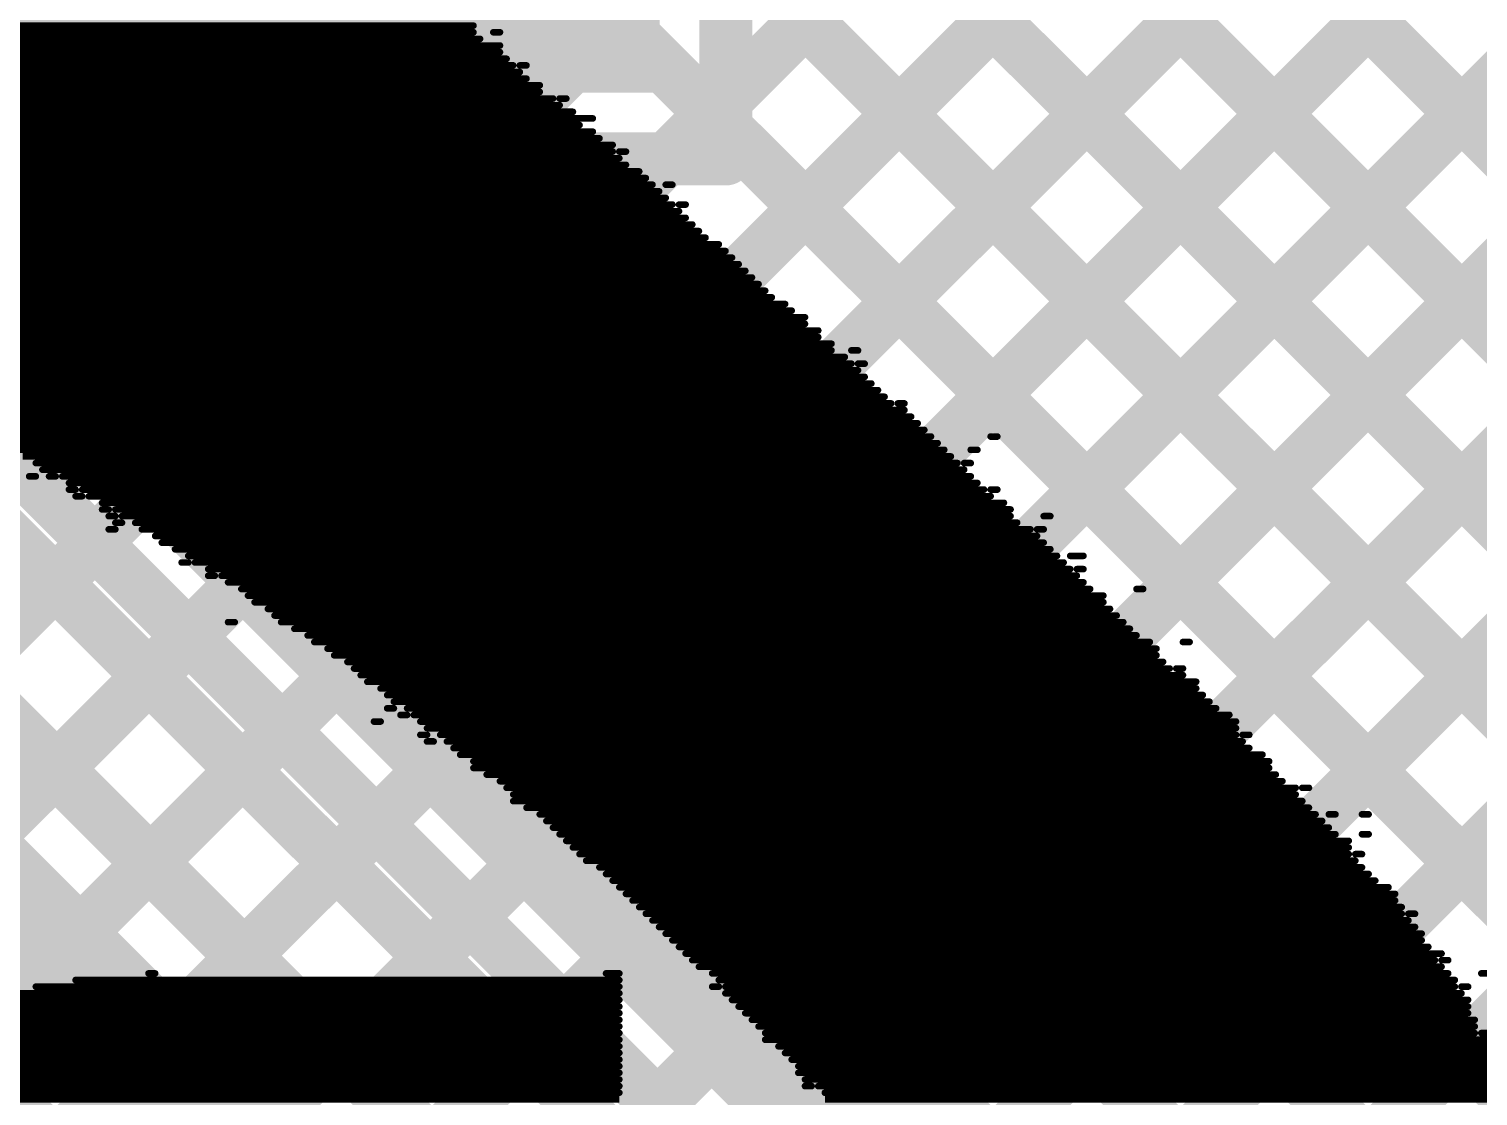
# Model space of a CAD drawing. Header units: millimetres. Extents: x -0.64 to 2.98, y -0.65 to 2.86.
# Drawn here: x 1.162 to 1.3805, y 2.0145 to 2.1755 of the extents above; entities that cross this region are included whole.
import ezdxf

# ---------------------------------------------------------------- set-up
doc = ezdxf.new("R2010")
doc.units = ezdxf.units.MM
doc.header["$MEASUREMENT"] = 0
for name, color, linetype in [('BottomLayer', 5, 'Continuous'), ('BottomOverlay', 54, 'Continuous'), ('Mechanical2', 216, 'Continuous'), ('TopLayer', 1, 'Continuous'), ('TopPaste', 8, 'Continuous'), ('TopSolder', 216, 'Continuous')]:
    doc.layers.add(name, color=color, linetype=linetype)

# ---------------------------------------------------------------- blocks, each defined once
blk = doc.blocks.new('ESP32_WROVER_E_N8R8_292')
at = {"layer": 'TopLayer'}
blk.add_hatch(color=1, dxfattribs=at).paths.add_polyline_path([(-0.14727, 0.25374), (0.04958, 0.25374), (0.04958, 0.05689), (-0.14727, 0.05689)])
at = {"layer": 'TopPaste'}
blk.add_hatch(color=8, dxfattribs=at).paths.add_polyline_path([(-0.14727, 0.25374), (0.04958, 0.25374), (0.04958, 0.05689), (-0.14727, 0.05689)])
at = {"layer": 'TopSolder'}
blk.add_hatch(color=216, dxfattribs=at).paths.add_polyline_path([(-0.15127, 0.25774), (0.05358, 0.25774), (0.05358, 0.05289), (-0.15127, 0.05289)])

msp = doc.modelspace()

# ---------------------------------------------------------------- linework, layer by layer
at = {"layer": 'BottomLayer'}
for points, const_width in [([(1.1606, 2.17151), (1.389, 2.39991)], 0.008), ([(0.95876, 2.384), (1.31976, 2.023)], 0.008), ([(0.98705, 2.384), (1.34805, 2.023)], 0.008), ([(1.01533, 2.384), (1.37633, 2.023)], 0.008), ([(1.04362, 2.384), (1.40462, 2.023)], 0.008), ([(1.0719, 2.384), (1.4329, 2.023)], 0.008), ([(1.10018, 2.384), (1.46118, 2.023)], 0.008), ([(0.95282, 2.37929), (1.30911, 2.023)], 0.008), ([(0.933, 2.368), (1.3, 2.001)], 0.022), ([(1.17474, 2.15737), (1.389, 2.37163)], 0.008), ([(0.82706, 2.346), (1.31844, 1.85462)], 0.008), ([(0.85534, 2.346), (1.32608, 1.87526)], 0.008), ([(0.88363, 2.346), (1.35124, 1.87838)], 0.008), ([(0.91191, 2.346), (1.38291, 1.875)], 0.008), ([(0.92389, 2.346), (1.2844, 1.98548)], 0.008), ([(1.18889, 2.14323), (1.389, 2.34334)], 0.008), ([(1.20303, 2.12908), (1.389, 2.31506)], 0.008), ([(1.23996, 2.3008), (1.389, 2.15175)], 0.008), ([(1.21596, 2.29651), (1.389, 2.12347)], 0.008), ([(1.21717, 2.11494), (1.389, 2.28677)], 0.008), ([(1.23131, 2.1008), (1.389, 2.25849)], 0.008), ([(1.24545, 2.08666), (1.389, 2.2302)], 0.008), ([(1.2596, 2.07252), (1.389, 2.20192)], 0.008), ([(1.27374, 2.05837), (1.389, 2.17364)], 0.008), ([(1.28788, 2.04423), (1.389, 2.14535)], 0.008), ([(1.30202, 2.03009), (1.389, 2.11707)], 0.008), ([(1.32322, 2.023), (1.3985, 2.09828)], 0.008), ([(0.90594, 1.832), (1.17192, 2.09797)], 0.008), ([(0.93423, 1.832), (1.18606, 2.08383)], 0.008), ([(1.3515, 2.023), (1.41264, 2.08414)], 0.008), ([(1.37979, 2.023), (1.42679, 2.07)], 0.008), ([(0.96251, 1.832), (1.2002, 2.06969)], 0.008), ([(0.9908, 1.832), (1.21434, 2.05555)], 0.008), ([(1.01908, 1.832), (1.22848, 2.0414)], 0.008), ([(1.04736, 1.832), (1.24263, 2.02726)], 0.008), ([(1.30911, 2.023), (1.59697, 2.023)], 0.008), ([(1.07486, 1.83121), (1.25677, 2.01312)], 0.008)]:
    msp.add_lwpolyline(points, dxfattribs=dict(at, const_width=const_width))
at = {"layer": 'BottomLayer', "const_width": 0.004}
for points in [[(1.1586, 2.17151, 1), (1.1626, 2.17151, 1)], [(1.17274, 2.15737, 1), (1.17674, 2.15737, 1)], [(1.18689, 2.14323, 1), (1.19089, 2.14323, 1)], [(1.20103, 2.12908, 1), (1.20503, 2.12908, 1)], [(1.21517, 2.11494, 1), (1.21917, 2.11494, 1)], [(1.22931, 2.1008, 1), (1.23331, 2.1008, 1)], [(1.16992, 2.09797, 1), (1.17392, 2.09797, 1)], [(1.24345, 2.08666, 1), (1.24745, 2.08666, 1)], [(1.18406, 2.08383, 1), (1.18806, 2.08383, 1)], [(1.2576, 2.07252, 1), (1.2616, 2.07252, 1)], [(1.1982, 2.06969, 1), (1.2022, 2.06969, 1)], [(1.27174, 2.05837, 1), (1.27574, 2.05837, 1)], [(1.21234, 2.05555, 1), (1.21634, 2.05555, 1)], [(1.28588, 2.04423, 1), (1.28988, 2.04423, 1)], [(1.22648, 2.0414, 1), (1.23048, 2.0414, 1)], [(1.30002, 2.03009, 1), (1.30402, 2.03009, 1)], [(1.24063, 2.02726, 1), (1.24463, 2.02726, 1)], [(1.30711, 2.023, 1), (1.31111, 2.023, 1)], [(1.30711, 2.023, 1), (1.31111, 2.023, 1)], [(1.31776, 2.023, 1), (1.32176, 2.023, 1)], [(1.32122, 2.023, 1), (1.32522, 2.023, 1)], [(1.34605, 2.023, 1), (1.35005, 2.023, 1)], [(1.3495, 2.023, 1), (1.3535, 2.023, 1)], [(1.37433, 2.023, 1), (1.37833, 2.023, 1)], [(1.37779, 2.023, 1), (1.38179, 2.023, 1)], [(1.25477, 2.01312, 1), (1.25877, 2.01312, 1)]]:
    msp.add_lwpolyline(points, format="xyb", close=True, dxfattribs=at)
at = {"layer": 'BottomOverlay', "const_width": 0.001}
for points in [[(1.108, 2.174), (1.23, 2.174)], [(1.109, 2.175), (1.229, 2.175)], [(1.11, 2.176), (1.229, 2.176)], [(1.232, 2.175), (1.233, 2.175)], [(1.105, 2.173), (1.233, 2.173)], [(1.105, 2.172), (1.233, 2.172)], [(1.103, 2.17), (1.235, 2.17)], [(1.104, 2.171), (1.234, 2.171)], [(1.236, 2.17), (1.237, 2.17)], [(1.101, 2.168), (1.237, 2.168)], [(1.102, 2.169), (1.236, 2.169)], [(1.099, 2.166), (1.239, 2.166)], [(1.1, 2.167), (1.239, 2.167)], [(1.096, 2.163), (1.244, 2.163)], [(1.097, 2.164), (1.242, 2.164)], [(1.098, 2.165), (1.241, 2.165)], [(1.242, 2.165), (1.243, 2.165)], [(1.093, 2.161), (1.245, 2.161)], [(1.095, 2.162), (1.247, 2.162)], [(1.091, 2.159), (1.248, 2.159)], [(1.092, 2.16), (1.247, 2.16)], [(1.089, 2.157), (1.25, 2.157)], [(1.09, 2.158), (1.25, 2.158)], [(1.251, 2.157), (1.252, 2.157)], [(1.087, 2.155), (1.252, 2.155)], [(1.088, 2.156), (1.251, 2.156)], [(1.085, 2.154), (1.254, 2.154)], [(1.085, 2.153), (1.255, 2.153)], [(1.081, 2.15), (1.258, 2.15)], [(1.083, 2.151), (1.257, 2.151)], [(1.084, 2.152), (1.256, 2.152)], [(1.258, 2.152), (1.259, 2.152)], [(1.082, 2.149), (1.259, 2.149)], [(1.084, 2.148), (1.26, 2.148)], [(1.26, 2.149), (1.261, 2.149)], [(1.086, 2.147), (1.261, 2.147)], [(1.089, 2.146), (1.262, 2.146)], [(1.091, 2.145), (1.263, 2.145)], [(1.093, 2.144), (1.264, 2.144)], [(1.096, 2.143), (1.266, 2.143)], [(1.098, 2.142), (1.267, 2.142)], [(1.1, 2.141), (1.268, 2.141)], [(1.103, 2.14), (1.269, 2.14)], [(1.105, 2.139), (1.27, 2.139)], [(1.107, 2.138), (1.271, 2.138)], [(1.11, 2.137), (1.272, 2.137)], [(1.112, 2.136), (1.273, 2.136)], [(1.114, 2.135), (1.274, 2.135)], [(1.117, 2.134), (1.276, 2.134)], [(1.118, 2.133), (1.277, 2.133)], [(1.121, 2.132), (1.279, 2.132)], [(1.123, 2.131), (1.279, 2.131)], [(1.125, 2.13), (1.281, 2.13)], [(1.127, 2.129), (1.281, 2.129)], [(1.129, 2.128), (1.283, 2.128)], [(1.131, 2.127), (1.283, 2.127)], [(1.132, 2.126), (1.285, 2.126)], [(1.286, 2.127), (1.287, 2.127)], [(1.134, 2.125), (1.286, 2.125)], [(1.137, 2.124), (1.287, 2.124)], [(1.287, 2.125), (1.288, 2.125)], [(1.138, 2.123), (1.288, 2.123)], [(1.139, 2.122), (1.289, 2.122)], [(1.137, 2.12), (1.291, 2.12)], [(1.138, 2.121), (1.29, 2.121)], [(1.136, 2.118), (1.294, 2.118)], [(1.137, 2.119), (1.292, 2.119)], [(1.293, 2.119), (1.294, 2.119)], [(1.134, 2.115), (1.297, 2.115)], [(1.135, 2.116), (1.296, 2.116)], [(1.136, 2.117), (1.295, 2.117)], [(1.133, 2.113), (1.299, 2.113)], [(1.134, 2.114), (1.298, 2.114)], [(1.307, 2.114), (1.308, 2.114)], [(1.159, 2.112), (1.3, 2.112)], [(1.161, 2.111), (1.301, 2.111)], [(1.304, 2.112), (1.305, 2.112)], [(1.163, 2.11), (1.302, 2.11)], [(1.164, 2.109), (1.303, 2.109)], [(1.303, 2.11), (1.304, 2.11)], [(1.162, 2.108), (1.163, 2.108)], [(1.165, 2.108), (1.166, 2.108)], [(1.167, 2.108), (1.304, 2.108)], [(1.168, 2.107), (1.305, 2.107)], [(1.168, 2.106), (1.169, 2.106)], [(1.169, 2.105), (1.17, 2.105)], [(1.17, 2.106), (1.306, 2.106)], [(1.171, 2.105), (1.307, 2.105)], [(1.173, 2.104), (1.309, 2.104)], [(1.307, 2.106), (1.308, 2.106)], [(1.173, 2.103), (1.174, 2.103)], [(1.174, 2.102), (1.175, 2.102)], [(1.175, 2.103), (1.31, 2.103)], [(1.176, 2.102), (1.31, 2.102)], [(1.315, 2.102), (1.316, 2.102)], [(1.174, 2.1), (1.175, 2.1)], [(1.175, 2.101), (1.176, 2.101)], [(1.178, 2.101), (1.311, 2.101)], [(1.179, 2.1), (1.313, 2.1)], [(1.314, 2.1), (1.315, 2.1)], [(1.181, 2.099), (1.314, 2.099)], [(1.182, 2.098), (1.315, 2.098)], [(1.184, 2.097), (1.316, 2.097)], [(1.186, 2.096), (1.317, 2.096)], [(1.319, 2.096), (1.321, 2.096)], [(1.185, 2.095), (1.186, 2.095)], [(1.187, 2.095), (1.318, 2.095)], [(1.189, 2.094), (1.319, 2.094)], [(1.32, 2.094), (1.321, 2.094)], [(1.189, 2.093), (1.19, 2.093)], [(1.191, 2.093), (1.32, 2.093)], [(1.192, 2.092), (1.321, 2.092)], [(1.194, 2.091), (1.322, 2.091)], [(1.329, 2.091), (1.33, 2.091)], [(1.195, 2.09), (1.324, 2.09)], [(1.196, 2.089), (1.324, 2.089)], [(1.198, 2.088), (1.325, 2.088)], [(1.199, 2.087), (1.326, 2.087)], [(1.192, 2.086), (1.193, 2.086)], [(1.2, 2.086), (1.327, 2.086)], [(1.202, 2.085), (1.328, 2.085)], [(1.204, 2.084), (1.329, 2.084)], [(1.205, 2.083), (1.331, 2.083)], [(1.336, 2.083), (1.337, 2.083)], [(1.207, 2.082), (1.332, 2.082)], [(1.208, 2.081), (1.332, 2.081)], [(1.21, 2.08), (1.333, 2.08)], [(1.211, 2.079), (1.334, 2.079)], [(1.212, 2.078), (1.336, 2.078)], [(1.335, 2.079), (1.336, 2.079)], [(1.213, 2.077), (1.338, 2.077)], [(1.215, 2.076), (1.338, 2.076)], [(1.216, 2.075), (1.339, 2.075)], [(1.217, 2.074), (1.34, 2.074)], [(1.216, 2.073), (1.217, 2.073)], [(1.218, 2.072), (1.219, 2.072)], [(1.219, 2.073), (1.341, 2.073)], [(1.22, 2.072), (1.343, 2.072)], [(1.214, 2.071), (1.215, 2.071)], [(1.221, 2.071), (1.344, 2.071)], [(1.221, 2.069), (1.222, 2.069)], [(1.222, 2.07), (1.344, 2.07)], [(1.224, 2.069), (1.344, 2.069)], [(1.345, 2.069), (1.346, 2.069)], [(1.222, 2.068), (1.223, 2.068)], [(1.225, 2.068), (1.345, 2.068)], [(1.226, 2.067), (1.346, 2.067)], [(1.227, 2.066), (1.348, 2.066)], [(1.229, 2.065), (1.349, 2.065)], [(1.229, 2.064), (1.349, 2.064)], [(1.231, 2.063), (1.35, 2.063)], [(1.233, 2.062), (1.351, 2.062)], [(1.234, 2.061), (1.353, 2.061)], [(1.354, 2.061), (1.355, 2.061)], [(1.235, 2.06), (1.353, 2.06)], [(1.235, 2.059), (1.354, 2.059)], [(1.237, 2.058), (1.355, 2.058)], [(1.239, 2.057), (1.356, 2.057)], [(1.24, 2.056), (1.357, 2.056)], [(1.358, 2.057), (1.359, 2.057)], [(1.363, 2.057), (1.364, 2.057)], [(1.241, 2.055), (1.358, 2.055)], [(1.242, 2.054), (1.359, 2.054)], [(1.363, 2.054), (1.364, 2.054)], [(1.243, 2.053), (1.361, 2.053)], [(1.244, 2.052), (1.361, 2.052)], [(1.245, 2.051), (1.361, 2.051)], [(1.246, 2.05), (1.362, 2.05)], [(1.362, 2.051), (1.363, 2.051)], [(1.248, 2.049), (1.363, 2.049)], [(1.249, 2.048), (1.364, 2.048)], [(1.25, 2.047), (1.365, 2.047)], [(1.251, 2.046), (1.367, 2.046)], [(1.252, 2.045), (1.368, 2.045)], [(1.253, 2.044), (1.368, 2.044)], [(1.254, 2.043), (1.369, 2.043)], [(1.255, 2.042), (1.369, 2.042)], [(1.256, 2.041), (1.37, 2.041)], [(1.37, 2.042), (1.371, 2.042)], [(1.257, 2.04), (1.371, 2.04)], [(1.258, 2.039), (1.372, 2.039)], [(1.259, 2.038), (1.372, 2.038)], [(1.26, 2.037), (1.373, 2.037)], [(1.261, 2.036), (1.375, 2.036)], [(1.262, 2.035), (1.374, 2.035)], [(1.263, 2.034), (1.375, 2.034)], [(1.375, 2.035), (1.376, 2.035)], [(1.169, 2.032), (1.251, 2.032)], [(1.18, 2.033), (1.181, 2.033)], [(1.249, 2.033), (1.251, 2.033)], [(1.265, 2.033), (1.376, 2.033)], [(1.266, 2.032), (1.377, 2.032)], [(1.381, 2.033), (1.382, 2.033)], [(1.16, 2.03), (1.251, 2.03)], [(1.163, 2.031), (1.251, 2.031)], [(1.265, 2.031), (1.266, 2.031)], [(1.267, 2.031), (1.377, 2.031)], [(1.267, 2.03), (1.378, 2.03)], [(1.378, 2.031), (1.379, 2.031)], [(1.155, 2.028), (1.251, 2.028)], [(1.156, 2.029), (1.251, 2.029)], [(1.268, 2.029), (1.379, 2.029)], [(1.269, 2.028), (1.379, 2.028)], [(1.152, 2.026), (1.251, 2.026)], [(1.153, 2.027), (1.251, 2.027)], [(1.27, 2.027), (1.379, 2.027)], [(1.271, 2.026), (1.38, 2.026)], [(1.149, 2.024), (1.251, 2.024)], [(1.15, 2.025), (1.251, 2.025)], [(1.272, 2.025), (1.38, 2.025)], [(1.273, 2.024), (1.38, 2.024)], [(1.381, 2.024), (1.485, 2.024)], [(1.146, 2.021), (1.251, 2.021)], [(1.147, 2.022), (1.251, 2.022)], [(1.148, 2.023), (1.251, 2.023)], [(1.273, 2.023), (1.485, 2.023)], [(1.275, 2.022), (1.485, 2.022)], [(1.276, 2.021), (1.486, 2.021)], [(1.145, 2.02), (1.251, 2.02)], [(1.145, 2.019), (1.251, 2.019)], [(1.277, 2.02), (1.486, 2.02)], [(1.278, 2.019), (1.486, 2.019)], [(1.143, 2.017), (1.251, 2.017)], [(1.144, 2.018), (1.251, 2.018)], [(1.278, 2.018), (1.486, 2.018)], [(1.279, 2.017), (1.486, 2.017)], [(1.142, 2.015), (1.251, 2.015)], [(1.143, 2.016), (1.251, 2.016)], [(1.279, 2.016), (1.28, 2.016)], [(1.281, 2.016), (1.486, 2.016)], [(1.282, 2.015), (1.486, 2.015)], [(1.141, 2.014), (1.251, 2.014)], [(1.282, 2.014), (1.486, 2.014)]]:
    msp.add_lwpolyline(points, dxfattribs=at)
at = {"layer": 'BottomOverlay', "const_width": 0.0005}
for points in [[(1.22875, 2.176, 1), (1.22925, 2.176, 1)], [(1.22875, 2.175, 1), (1.22925, 2.175, 1)], [(1.22975, 2.174, 1), (1.23025, 2.174, 1)], [(1.23175, 2.175, 1), (1.23225, 2.175, 1)], [(1.23275, 2.175, 1), (1.23325, 2.175, 1)], [(1.23275, 2.173, 1), (1.23325, 2.173, 1)], [(1.23275, 2.172, 1), (1.23325, 2.172, 1)], [(1.23375, 2.171, 1), (1.23425, 2.171, 1)], [(1.23475, 2.17, 1), (1.23525, 2.17, 1)], [(1.23575, 2.17, 1), (1.23625, 2.17, 1)], [(1.23675, 2.17, 1), (1.23725, 2.17, 1)], [(1.23575, 2.169, 1), (1.23625, 2.169, 1)], [(1.23675, 2.168, 1), (1.23725, 2.168, 1)], [(1.23875, 2.167, 1), (1.23925, 2.167, 1)], [(1.23875, 2.166, 1), (1.23925, 2.166, 1)], [(1.24075, 2.165, 1), (1.24125, 2.165, 1)], [(1.24175, 2.165, 1), (1.24225, 2.165, 1)], [(1.24175, 2.164, 1), (1.24225, 2.164, 1)], [(1.24275, 2.165, 1), (1.24325, 2.165, 1)], [(1.24375, 2.163, 1), (1.24425, 2.163, 1)], [(1.24475, 2.161, 1), (1.24525, 2.161, 1)], [(1.24675, 2.162, 1), (1.24725, 2.162, 1)], [(1.24675, 2.16, 1), (1.24725, 2.16, 1)], [(1.24775, 2.159, 1), (1.24825, 2.159, 1)], [(1.24975, 2.158, 1), (1.25025, 2.158, 1)], [(1.24975, 2.157, 1), (1.25025, 2.157, 1)], [(1.25075, 2.157, 1), (1.25125, 2.157, 1)], [(1.25175, 2.157, 1), (1.25225, 2.157, 1)], [(1.25075, 2.156, 1), (1.25125, 2.156, 1)], [(1.25175, 2.155, 1), (1.25225, 2.155, 1)], [(1.25375, 2.154, 1), (1.25425, 2.154, 1)], [(1.25475, 2.153, 1), (1.25525, 2.153, 1)], [(1.25575, 2.152, 1), (1.25625, 2.152, 1)], [(1.25675, 2.151, 1), (1.25725, 2.151, 1)], [(1.25775, 2.152, 1), (1.25825, 2.152, 1)], [(1.25775, 2.15, 1), (1.25825, 2.15, 1)], [(1.25875, 2.152, 1), (1.25925, 2.152, 1)], [(1.25875, 2.149, 1), (1.25925, 2.149, 1)], [(1.25975, 2.149, 1), (1.26025, 2.149, 1)], [(1.25975, 2.148, 1), (1.26025, 2.148, 1)], [(1.26075, 2.149, 1), (1.26125, 2.149, 1)], [(1.26075, 2.147, 1), (1.26125, 2.147, 1)], [(1.26175, 2.146, 1), (1.26225, 2.146, 1)], [(1.26275, 2.145, 1), (1.26325, 2.145, 1)], [(1.26375, 2.144, 1), (1.26425, 2.144, 1)], [(1.26575, 2.143, 1), (1.26625, 2.143, 1)], [(1.26675, 2.142, 1), (1.26725, 2.142, 1)], [(1.26775, 2.141, 1), (1.26825, 2.141, 1)], [(1.26875, 2.14, 1), (1.26925, 2.14, 1)], [(1.26975, 2.139, 1), (1.27025, 2.139, 1)], [(1.27075, 2.138, 1), (1.27125, 2.138, 1)], [(1.27175, 2.137, 1), (1.27225, 2.137, 1)], [(1.27275, 2.136, 1), (1.27325, 2.136, 1)], [(1.27375, 2.135, 1), (1.27425, 2.135, 1)], [(1.27575, 2.134, 1), (1.27625, 2.134, 1)], [(1.27675, 2.133, 1), (1.27725, 2.133, 1)], [(1.27875, 2.132, 1), (1.27925, 2.132, 1)], [(1.27875, 2.131, 1), (1.27925, 2.131, 1)], [(1.28075, 2.13, 1), (1.28125, 2.13, 1)], [(1.28075, 2.129, 1), (1.28125, 2.129, 1)], [(1.28275, 2.128, 1), (1.28325, 2.128, 1)], [(1.28275, 2.127, 1), (1.28325, 2.127, 1)], [(1.28475, 2.126, 1), (1.28525, 2.126, 1)], [(1.28575, 2.127, 1), (1.28625, 2.127, 1)], [(1.28675, 2.127, 1), (1.28725, 2.127, 1)], [(1.28575, 2.125, 1), (1.28625, 2.125, 1)], [(1.28675, 2.125, 1), (1.28725, 2.125, 1)], [(1.28675, 2.124, 1), (1.28725, 2.124, 1)], [(1.28775, 2.125, 1), (1.28825, 2.125, 1)], [(1.28775, 2.123, 1), (1.28825, 2.123, 1)], [(1.28875, 2.122, 1), (1.28925, 2.122, 1)], [(1.28975, 2.121, 1), (1.29025, 2.121, 1)], [(1.29075, 2.12, 1), (1.29125, 2.12, 1)], [(1.29175, 2.119, 1), (1.29225, 2.119, 1)], [(1.29275, 2.119, 1), (1.29325, 2.119, 1)], [(1.29375, 2.119, 1), (1.29425, 2.119, 1)], [(1.29375, 2.118, 1), (1.29425, 2.118, 1)], [(1.29475, 2.117, 1), (1.29525, 2.117, 1)], [(1.29575, 2.116, 1), (1.29625, 2.116, 1)], [(1.29675, 2.115, 1), (1.29725, 2.115, 1)], [(1.29775, 2.114, 1), (1.29825, 2.114, 1)], [(1.29875, 2.113, 1), (1.29925, 2.113, 1)], [(1.30675, 2.114, 1), (1.30725, 2.114, 1)], [(1.30775, 2.114, 1), (1.30825, 2.114, 1)], [(1.29975, 2.112, 1), (1.30025, 2.112, 1)], [(1.30075, 2.111, 1), (1.30125, 2.111, 1)], [(1.30375, 2.112, 1), (1.30425, 2.112, 1)], [(1.30475, 2.112, 1), (1.30525, 2.112, 1)], [(1.16275, 2.11, 1), (1.16325, 2.11, 1)], [(1.16375, 2.109, 1), (1.16425, 2.109, 1)], [(1.30175, 2.11, 1), (1.30225, 2.11, 1)], [(1.30275, 2.11, 1), (1.30325, 2.11, 1)], [(1.30275, 2.109, 1), (1.30325, 2.109, 1)], [(1.30375, 2.11, 1), (1.30425, 2.11, 1)], [(1.16175, 2.108, 1), (1.16225, 2.108, 1)], [(1.16275, 2.108, 1), (1.16325, 2.108, 1)], [(1.16475, 2.108, 1), (1.16525, 2.108, 1)], [(1.16575, 2.108, 1), (1.16625, 2.108, 1)], [(1.16675, 2.108, 1), (1.16725, 2.108, 1)], [(1.16775, 2.107, 1), (1.16825, 2.107, 1)], [(1.30375, 2.108, 1), (1.30425, 2.108, 1)], [(1.30475, 2.107, 1), (1.30525, 2.107, 1)], [(1.16775, 2.106, 1), (1.16825, 2.106, 1)], [(1.16875, 2.106, 1), (1.16925, 2.106, 1)], [(1.16875, 2.105, 1), (1.16925, 2.105, 1)], [(1.16975, 2.106, 1), (1.17025, 2.106, 1)], [(1.16975, 2.105, 1), (1.17025, 2.105, 1)], [(1.17075, 2.105, 1), (1.17125, 2.105, 1)], [(1.17275, 2.104, 1), (1.17325, 2.104, 1)], [(1.30575, 2.106, 1), (1.30625, 2.106, 1)], [(1.30675, 2.106, 1), (1.30725, 2.106, 1)], [(1.30675, 2.105, 1), (1.30725, 2.105, 1)], [(1.30775, 2.106, 1), (1.30825, 2.106, 1)], [(1.30875, 2.104, 1), (1.30925, 2.104, 1)], [(1.17275, 2.103, 1), (1.17325, 2.103, 1)], [(1.17375, 2.103, 1), (1.17425, 2.103, 1)], [(1.17375, 2.102, 1), (1.17425, 2.102, 1)], [(1.17475, 2.103, 1), (1.17525, 2.103, 1)], [(1.17475, 2.102, 1), (1.17525, 2.102, 1)], [(1.17575, 2.102, 1), (1.17625, 2.102, 1)], [(1.30975, 2.103, 1), (1.31025, 2.103, 1)], [(1.30975, 2.102, 1), (1.31025, 2.102, 1)], [(1.31475, 2.102, 1), (1.31525, 2.102, 1)], [(1.31575, 2.102, 1), (1.31625, 2.102, 1)], [(1.17375, 2.1, 1), (1.17425, 2.1, 1)], [(1.17475, 2.101, 1), (1.17525, 2.101, 1)], [(1.17475, 2.1, 1), (1.17525, 2.1, 1)], [(1.17575, 2.101, 1), (1.17625, 2.101, 1)], [(1.17775, 2.101, 1), (1.17825, 2.101, 1)], [(1.17875, 2.1, 1), (1.17925, 2.1, 1)], [(1.31075, 2.101, 1), (1.31125, 2.101, 1)], [(1.31275, 2.1, 1), (1.31325, 2.1, 1)], [(1.31375, 2.1, 1), (1.31425, 2.1, 1)], [(1.31475, 2.1, 1), (1.31525, 2.1, 1)], [(1.18075, 2.099, 1), (1.18125, 2.099, 1)], [(1.18175, 2.098, 1), (1.18225, 2.098, 1)], [(1.31375, 2.099, 1), (1.31425, 2.099, 1)], [(1.31475, 2.098, 1), (1.31525, 2.098, 1)], [(1.18375, 2.097, 1), (1.18425, 2.097, 1)], [(1.18575, 2.096, 1), (1.18625, 2.096, 1)], [(1.31575, 2.097, 1), (1.31625, 2.097, 1)], [(1.31675, 2.096, 1), (1.31725, 2.096, 1)], [(1.31875, 2.096, 1), (1.31925, 2.096, 1)], [(1.32075, 2.096, 1), (1.32125, 2.096, 1)], [(1.18475, 2.095, 1), (1.18525, 2.095, 1)], [(1.18575, 2.095, 1), (1.18625, 2.095, 1)], [(1.18675, 2.095, 1), (1.18725, 2.095, 1)], [(1.18875, 2.094, 1), (1.18925, 2.094, 1)], [(1.31775, 2.095, 1), (1.31825, 2.095, 1)], [(1.31875, 2.094, 1), (1.31925, 2.094, 1)], [(1.31975, 2.094, 1), (1.32025, 2.094, 1)], [(1.32075, 2.094, 1), (1.32125, 2.094, 1)], [(1.18875, 2.093, 1), (1.18925, 2.093, 1)], [(1.18975, 2.093, 1), (1.19025, 2.093, 1)], [(1.19075, 2.093, 1), (1.19125, 2.093, 1)], [(1.19175, 2.092, 1), (1.19225, 2.092, 1)], [(1.19375, 2.091, 1), (1.19425, 2.091, 1)], [(1.31975, 2.093, 1), (1.32025, 2.093, 1)], [(1.32075, 2.092, 1), (1.32125, 2.092, 1)], [(1.32175, 2.091, 1), (1.32225, 2.091, 1)], [(1.32875, 2.091, 1), (1.32925, 2.091, 1)], [(1.32975, 2.091, 1), (1.33025, 2.091, 1)], [(1.19475, 2.09, 1), (1.19525, 2.09, 1)], [(1.19575, 2.089, 1), (1.19625, 2.089, 1)], [(1.32375, 2.09, 1), (1.32425, 2.09, 1)], [(1.32375, 2.089, 1), (1.32425, 2.089, 1)], [(1.19775, 2.088, 1), (1.19825, 2.088, 1)], [(1.19875, 2.087, 1), (1.19925, 2.087, 1)], [(1.32475, 2.088, 1), (1.32525, 2.088, 1)], [(1.32575, 2.087, 1), (1.32625, 2.087, 1)], [(1.19175, 2.086, 1), (1.19225, 2.086, 1)], [(1.19275, 2.086, 1), (1.19325, 2.086, 1)], [(1.19975, 2.086, 1), (1.20025, 2.086, 1)], [(1.20175, 2.085, 1), (1.20225, 2.085, 1)], [(1.32675, 2.086, 1), (1.32725, 2.086, 1)], [(1.32775, 2.085, 1), (1.32825, 2.085, 1)], [(1.20375, 2.084, 1), (1.20425, 2.084, 1)], [(1.20475, 2.083, 1), (1.20525, 2.083, 1)], [(1.32875, 2.084, 1), (1.32925, 2.084, 1)], [(1.33075, 2.083, 1), (1.33125, 2.083, 1)], [(1.33575, 2.083, 1), (1.33625, 2.083, 1)], [(1.33675, 2.083, 1), (1.33725, 2.083, 1)], [(1.20675, 2.082, 1), (1.20725, 2.082, 1)], [(1.20775, 2.081, 1), (1.20825, 2.081, 1)], [(1.20975, 2.08, 1), (1.21025, 2.08, 1)], [(1.33175, 2.082, 1), (1.33225, 2.082, 1)], [(1.33175, 2.081, 1), (1.33225, 2.081, 1)], [(1.33275, 2.08, 1), (1.33325, 2.08, 1)], [(1.21075, 2.079, 1), (1.21125, 2.079, 1)], [(1.21175, 2.078, 1), (1.21225, 2.078, 1)], [(1.33375, 2.079, 1), (1.33425, 2.079, 1)], [(1.33475, 2.079, 1), (1.33525, 2.079, 1)], [(1.33575, 2.079, 1), (1.33625, 2.079, 1)], [(1.33575, 2.078, 1), (1.33625, 2.078, 1)], [(1.21275, 2.077, 1), (1.21325, 2.077, 1)], [(1.21475, 2.076, 1), (1.21525, 2.076, 1)], [(1.33775, 2.077, 1), (1.33825, 2.077, 1)], [(1.33775, 2.076, 1), (1.33825, 2.076, 1)], [(1.21575, 2.075, 1), (1.21625, 2.075, 1)], [(1.21675, 2.074, 1), (1.21725, 2.074, 1)], [(1.33875, 2.075, 1), (1.33925, 2.075, 1)], [(1.33975, 2.074, 1), (1.34025, 2.074, 1)], [(1.21575, 2.073, 1), (1.21625, 2.073, 1)], [(1.21675, 2.073, 1), (1.21725, 2.073, 1)], [(1.21775, 2.072, 1), (1.21825, 2.072, 1)], [(1.21875, 2.073, 1), (1.21925, 2.073, 1)], [(1.21875, 2.072, 1), (1.21925, 2.072, 1)], [(1.21975, 2.072, 1), (1.22025, 2.072, 1)], [(1.34075, 2.073, 1), (1.34125, 2.073, 1)], [(1.34275, 2.072, 1), (1.34325, 2.072, 1)], [(1.21375, 2.071, 1), (1.21425, 2.071, 1)], [(1.21475, 2.071, 1), (1.21525, 2.071, 1)], [(1.22075, 2.071, 1), (1.22125, 2.071, 1)], [(1.22075, 2.069, 1), (1.22125, 2.069, 1)], [(1.22175, 2.07, 1), (1.22225, 2.07, 1)], [(1.22175, 2.069, 1), (1.22225, 2.069, 1)], [(1.22375, 2.069, 1), (1.22425, 2.069, 1)], [(1.34375, 2.071, 1), (1.34425, 2.071, 1)], [(1.34375, 2.07, 1), (1.34425, 2.07, 1)], [(1.34375, 2.069, 1), (1.34425, 2.069, 1)], [(1.34475, 2.069, 1), (1.34525, 2.069, 1)], [(1.34575, 2.069, 1), (1.34625, 2.069, 1)], [(1.22175, 2.068, 1), (1.22225, 2.068, 1)], [(1.22275, 2.068, 1), (1.22325, 2.068, 1)], [(1.22475, 2.068, 1), (1.22525, 2.068, 1)], [(1.22575, 2.067, 1), (1.22625, 2.067, 1)], [(1.34475, 2.068, 1), (1.34525, 2.068, 1)], [(1.34575, 2.067, 1), (1.34625, 2.067, 1)], [(1.22675, 2.066, 1), (1.22725, 2.066, 1)], [(1.22875, 2.065, 1), (1.22925, 2.065, 1)], [(1.34775, 2.066, 1), (1.34825, 2.066, 1)], [(1.34875, 2.065, 1), (1.34925, 2.065, 1)], [(1.22875, 2.064, 1), (1.22925, 2.064, 1)], [(1.23075, 2.063, 1), (1.23125, 2.063, 1)], [(1.34875, 2.064, 1), (1.34925, 2.064, 1)], [(1.34975, 2.063, 1), (1.35025, 2.063, 1)], [(1.23275, 2.062, 1), (1.23325, 2.062, 1)], [(1.23375, 2.061, 1), (1.23425, 2.061, 1)], [(1.35075, 2.062, 1), (1.35125, 2.062, 1)], [(1.35275, 2.061, 1), (1.35325, 2.061, 1)], [(1.35375, 2.061, 1), (1.35425, 2.061, 1)], [(1.35475, 2.061, 1), (1.35525, 2.061, 1)], [(1.23475, 2.06, 1), (1.23525, 2.06, 1)], [(1.23475, 2.059, 1), (1.23525, 2.059, 1)], [(1.35275, 2.06, 1), (1.35325, 2.06, 1)], [(1.35375, 2.059, 1), (1.35425, 2.059, 1)], [(1.23675, 2.058, 1), (1.23725, 2.058, 1)], [(1.23875, 2.057, 1), (1.23925, 2.057, 1)], [(1.23975, 2.056, 1), (1.24025, 2.056, 1)], [(1.35475, 2.058, 1), (1.35525, 2.058, 1)], [(1.35575, 2.057, 1), (1.35625, 2.057, 1)], [(1.35675, 2.056, 1), (1.35725, 2.056, 1)], [(1.35775, 2.057, 1), (1.35825, 2.057, 1)], [(1.35875, 2.057, 1), (1.35925, 2.057, 1)], [(1.36275, 2.057, 1), (1.36325, 2.057, 1)], [(1.36375, 2.057, 1), (1.36425, 2.057, 1)], [(1.24075, 2.055, 1), (1.24125, 2.055, 1)], [(1.24175, 2.054, 1), (1.24225, 2.054, 1)], [(1.35775, 2.055, 1), (1.35825, 2.055, 1)], [(1.35875, 2.054, 1), (1.35925, 2.054, 1)], [(1.36275, 2.054, 1), (1.36325, 2.054, 1)], [(1.36375, 2.054, 1), (1.36425, 2.054, 1)], [(1.24275, 2.053, 1), (1.24325, 2.053, 1)], [(1.24375, 2.052, 1), (1.24425, 2.052, 1)], [(1.36075, 2.053, 1), (1.36125, 2.053, 1)], [(1.36075, 2.052, 1), (1.36125, 2.052, 1)], [(1.24475, 2.051, 1), (1.24525, 2.051, 1)], [(1.24575, 2.05, 1), (1.24625, 2.05, 1)], [(1.36075, 2.051, 1), (1.36125, 2.051, 1)], [(1.36175, 2.051, 1), (1.36225, 2.051, 1)], [(1.36175, 2.05, 1), (1.36225, 2.05, 1)], [(1.36275, 2.051, 1), (1.36325, 2.051, 1)], [(1.24775, 2.049, 1), (1.24825, 2.049, 1)], [(1.24875, 2.048, 1), (1.24925, 2.048, 1)], [(1.36275, 2.049, 1), (1.36325, 2.049, 1)], [(1.36375, 2.048, 1), (1.36425, 2.048, 1)], [(1.24975, 2.047, 1), (1.25025, 2.047, 1)], [(1.25075, 2.046, 1), (1.25125, 2.046, 1)], [(1.25175, 2.045, 1), (1.25225, 2.045, 1)], [(1.36475, 2.047, 1), (1.36525, 2.047, 1)], [(1.36675, 2.046, 1), (1.36725, 2.046, 1)], [(1.36775, 2.045, 1), (1.36825, 2.045, 1)], [(1.25275, 2.044, 1), (1.25325, 2.044, 1)], [(1.25375, 2.043, 1), (1.25425, 2.043, 1)], [(1.36775, 2.044, 1), (1.36825, 2.044, 1)], [(1.36875, 2.043, 1), (1.36925, 2.043, 1)], [(1.25475, 2.042, 1), (1.25525, 2.042, 1)], [(1.25575, 2.041, 1), (1.25625, 2.041, 1)], [(1.36875, 2.042, 1), (1.36925, 2.042, 1)], [(1.36975, 2.042, 1), (1.37025, 2.042, 1)], [(1.36975, 2.041, 1), (1.37025, 2.041, 1)], [(1.37075, 2.042, 1), (1.37125, 2.042, 1)], [(1.25675, 2.04, 1), (1.25725, 2.04, 1)], [(1.25775, 2.039, 1), (1.25825, 2.039, 1)], [(1.37075, 2.04, 1), (1.37125, 2.04, 1)], [(1.37175, 2.039, 1), (1.37225, 2.039, 1)], [(1.25875, 2.038, 1), (1.25925, 2.038, 1)], [(1.25975, 2.037, 1), (1.26025, 2.037, 1)], [(1.37175, 2.038, 1), (1.37225, 2.038, 1)], [(1.37275, 2.037, 1), (1.37325, 2.037, 1)], [(1.26075, 2.036, 1), (1.26125, 2.036, 1)], [(1.26175, 2.035, 1), (1.26225, 2.035, 1)], [(1.26275, 2.034, 1), (1.26325, 2.034, 1)], [(1.37375, 2.035, 1), (1.37425, 2.035, 1)], [(1.37475, 2.036, 1), (1.37525, 2.036, 1)], [(1.37475, 2.035, 1), (1.37525, 2.035, 1)], [(1.37475, 2.034, 1), (1.37525, 2.034, 1)], [(1.37575, 2.035, 1), (1.37625, 2.035, 1)], [(1.16875, 2.032, 1), (1.16925, 2.032, 1)], [(1.17975, 2.033, 1), (1.18025, 2.033, 1)], [(1.18075, 2.033, 1), (1.18125, 2.033, 1)], [(1.24875, 2.033, 1), (1.24925, 2.033, 1)], [(1.25075, 2.033, 1), (1.25125, 2.033, 1)], [(1.25075, 2.032, 1), (1.25125, 2.032, 1)], [(1.26475, 2.033, 1), (1.26525, 2.033, 1)], [(1.26575, 2.032, 1), (1.26625, 2.032, 1)], [(1.37575, 2.033, 1), (1.37625, 2.033, 1)], [(1.37675, 2.032, 1), (1.37725, 2.032, 1)], [(1.38075, 2.033, 1), (1.38125, 2.033, 1)], [(1.16275, 2.031, 1), (1.16325, 2.031, 1)], [(1.25075, 2.031, 1), (1.25125, 2.031, 1)], [(1.25075, 2.03, 1), (1.25125, 2.03, 1)], [(1.26475, 2.031, 1), (1.26525, 2.031, 1)], [(1.26575, 2.031, 1), (1.26625, 2.031, 1)], [(1.26675, 2.031, 1), (1.26725, 2.031, 1)], [(1.26675, 2.03, 1), (1.26725, 2.03, 1)], [(1.37675, 2.031, 1), (1.37725, 2.031, 1)], [(1.37775, 2.031, 1), (1.37825, 2.031, 1)], [(1.37775, 2.03, 1), (1.37825, 2.03, 1)], [(1.37875, 2.031, 1), (1.37925, 2.031, 1)], [(1.25075, 2.029, 1), (1.25125, 2.029, 1)], [(1.25075, 2.028, 1), (1.25125, 2.028, 1)], [(1.26775, 2.029, 1), (1.26825, 2.029, 1)], [(1.26875, 2.028, 1), (1.26925, 2.028, 1)], [(1.37875, 2.029, 1), (1.37925, 2.029, 1)], [(1.37875, 2.028, 1), (1.37925, 2.028, 1)], [(1.25075, 2.027, 1), (1.25125, 2.027, 1)], [(1.25075, 2.026, 1), (1.25125, 2.026, 1)], [(1.26975, 2.027, 1), (1.27025, 2.027, 1)], [(1.27075, 2.026, 1), (1.27125, 2.026, 1)], [(1.37875, 2.027, 1), (1.37925, 2.027, 1)], [(1.37975, 2.026, 1), (1.38025, 2.026, 1)], [(1.25075, 2.025, 1), (1.25125, 2.025, 1)], [(1.25075, 2.024, 1), (1.25125, 2.024, 1)], [(1.27175, 2.025, 1), (1.27225, 2.025, 1)], [(1.27275, 2.024, 1), (1.27325, 2.024, 1)], [(1.37975, 2.025, 1), (1.38025, 2.025, 1)], [(1.37975, 2.024, 1), (1.38025, 2.024, 1)], [(1.38075, 2.024, 1), (1.38125, 2.024, 1)], [(1.25075, 2.023, 1), (1.25125, 2.023, 1)], [(1.25075, 2.022, 1), (1.25125, 2.022, 1)], [(1.25075, 2.021, 1), (1.25125, 2.021, 1)], [(1.27275, 2.023, 1), (1.27325, 2.023, 1)], [(1.27475, 2.022, 1), (1.27525, 2.022, 1)], [(1.27575, 2.021, 1), (1.27625, 2.021, 1)], [(1.25075, 2.02, 1), (1.25125, 2.02, 1)], [(1.25075, 2.019, 1), (1.25125, 2.019, 1)], [(1.27675, 2.02, 1), (1.27725, 2.02, 1)], [(1.27775, 2.019, 1), (1.27825, 2.019, 1)], [(1.25075, 2.018, 1), (1.25125, 2.018, 1)], [(1.25075, 2.017, 1), (1.25125, 2.017, 1)], [(1.27775, 2.018, 1), (1.27825, 2.018, 1)], [(1.27875, 2.017, 1), (1.27925, 2.017, 1)], [(1.25075, 2.016, 1), (1.25125, 2.016, 1)], [(1.25075, 2.015, 1), (1.25125, 2.015, 1)], [(1.27875, 2.016, 1), (1.27925, 2.016, 1)], [(1.27975, 2.016, 1), (1.28025, 2.016, 1)], [(1.28075, 2.016, 1), (1.28125, 2.016, 1)], [(1.28175, 2.015, 1), (1.28225, 2.015, 1)]]:
    msp.add_lwpolyline(points, format="xyb", close=True, dxfattribs=at)
at = {"layer": 'Mechanical2', "const_width": 0.01}
msp.add_lwpolyline([(1.75783, 2.80917, -6.230382), (0.64896, 2.81029)], format="xyb", dxfattribs=at)
at = {"layer": 'TopLayer'}
for points, const_width in [([(1.26707, 2.16484), (1.50745, 2.40522)], 0.008), ([(1.26707, 2.15589), (1.26707, 2.38074)], 0.008), ([(1.18031, 2.0498), (1.50745, 2.37694)], 0.008), ([(1.19445, 2.03566), (1.50745, 2.34865)], 0.008), ([(1.2086, 2.02152), (1.507, 2.31992)], 0.008), ([(1.22274, 2.00737), (1.507, 2.29164)], 0.008), ([(1.26707, 2.27368), (1.50745, 2.0333)], 0.008), ([(1.26707, 2.2454), (1.50745, 2.00502)], 0.008), ([(1.23688, 1.99323), (1.471, 2.22735)], 0.008), ([(1.26707, 2.21711), (1.50418, 1.98)], 0.008), ([(1.003, 2.196), (1.34069, 1.85831)], 0.022), ([(1.25102, 1.97909), (1.471, 2.19907)], 0.008), ([(1.26707, 2.18883), (1.4759, 1.98)], 0.008), ([(1.26517, 1.96495), (1.471, 2.17078)], 0.008), ([(1.26707, 2.16054), (1.44782, 1.9798)], 0.008), ([(1.07422, 2.15589), (1.35229, 1.87782)], 0.008), ([(1.07422, 2.15589), (1.26707, 2.15589)], 0.008), ([(1.10202, 2.15589), (1.36146, 1.89645)], 0.008), ([(1.12374, 2.10637), (1.17326, 2.15589)], 0.008), ([(1.1303, 2.15589), (1.3748, 1.9114)], 0.008), ([(1.13789, 2.09223), (1.20155, 2.15589)], 0.008), ([(1.15203, 2.07808), (1.22983, 2.15589)], 0.008), ([(1.15859, 2.15589), (1.38894, 1.92554)], 0.008), ([(1.16617, 2.06394), (1.25812, 2.15589)], 0.008), ([(1.18687, 2.15589), (1.40308, 1.93968)], 0.008), ([(1.21516, 2.15589), (1.41722, 1.95382)], 0.008), ([(1.24344, 2.15589), (1.43136, 1.96797)], 0.008), ([(1.27931, 1.95081), (1.471, 2.1425)], 0.008), ([(1.29345, 1.93666), (1.48679, 2.13)], 0.008)]:
    msp.add_lwpolyline(points, dxfattribs=dict(at, const_width=const_width))
at = {"layer": 'TopLayer', "const_width": 0.004}
for points in [[(1.26507, 2.16484, 1), (1.26907, 2.16484, 1)], [(1.26507, 2.16054, 1), (1.26907, 2.16054, 1)], [(1.15659, 2.15589, 1), (1.16059, 2.15589, 1)], [(1.17126, 2.15589, 1), (1.17526, 2.15589, 1)], [(1.18487, 2.15589, 1), (1.18887, 2.15589, 1)], [(1.19955, 2.15589, 1), (1.20355, 2.15589, 1)], [(1.21316, 2.15589, 1), (1.21716, 2.15589, 1)], [(1.22783, 2.15589, 1), (1.23183, 2.15589, 1)], [(1.24144, 2.15589, 1), (1.24544, 2.15589, 1)], [(1.25612, 2.15589, 1), (1.26012, 2.15589, 1)], [(1.26507, 2.15589, 1), (1.26907, 2.15589, 1)], [(1.26507, 2.15589, 1), (1.26907, 2.15589, 1)], [(1.16417, 2.06394, 1), (1.16817, 2.06394, 1)], [(1.17831, 2.0498, 1), (1.18231, 2.0498, 1)], [(1.19245, 2.03566, 1), (1.19645, 2.03566, 1)], [(1.2066, 2.02152, 1), (1.2106, 2.02152, 1)]]:
    msp.add_lwpolyline(points, format="xyb", close=True, dxfattribs=at)

# ---------------------------------------------------------------- block references
msp.add_blockref('ESP32_WROVER_E_N8R8_292', (1.20349, 2.113))

doc.saveas('drawing.dxf')
